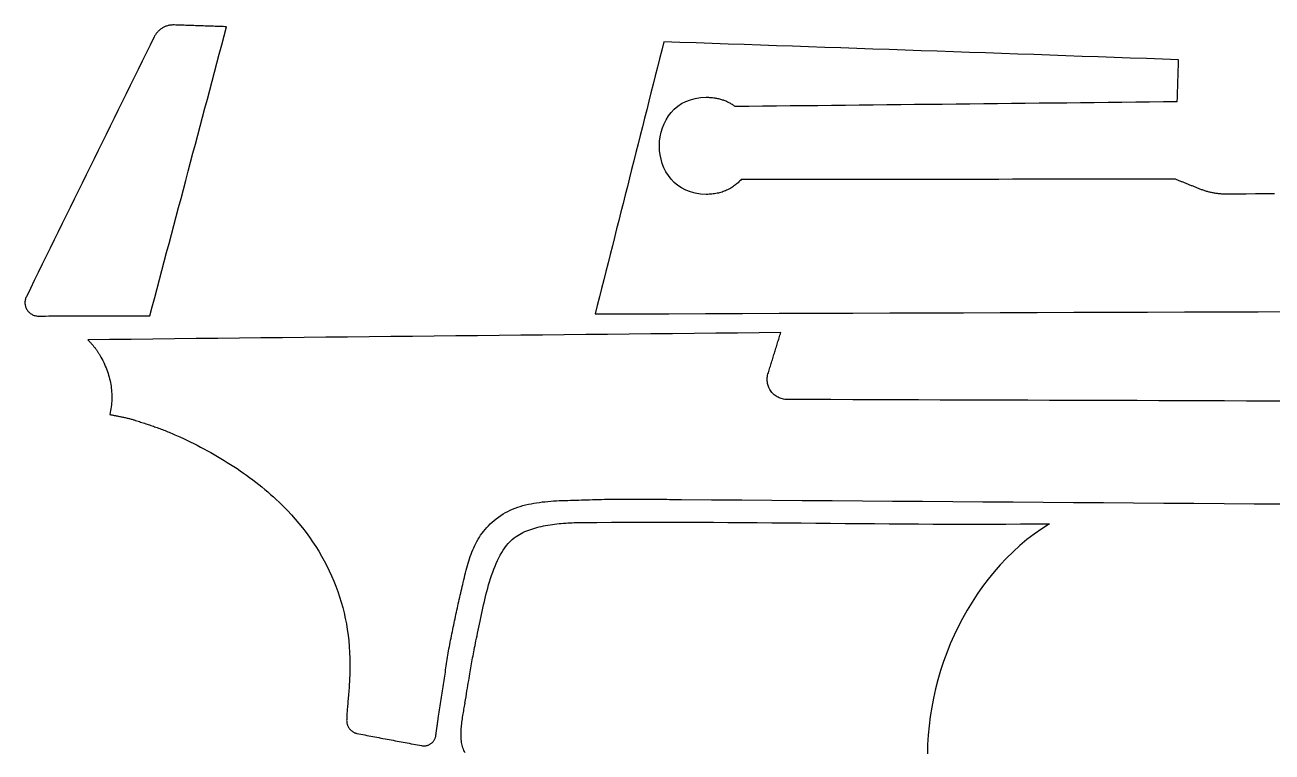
# Model space of a CAD drawing. Header units: metres. Extents: x 169 to 292, y -150 to -59.
# Drawn here: x 168.9 to 230.6, y -94.7 to -58.8 of the extents above; entities that cross this region are included whole.
import ezdxf

# ---------------------------------------------------------------- set-up
doc = ezdxf.new("R2010")
doc.units = ezdxf.units.M

msp = doc.modelspace()

# ---------------------------------------------------------------- linework, layer by layer
for points in [[(178.908456, -58.860944), (178.827938, -58.85815), (178.747166, -58.855356), (178.666648, -58.852562), (178.58613, -58.849768), (178.505612, -58.846974), (178.42484, -58.84418), (178.344322, -58.841386), (178.263804, -58.838592), (178.183286, -58.835798), (178.102514, -58.833004), (178.021996, -58.83021), (177.941478, -58.827416), (177.86096, -58.824622), (177.780188, -58.821828), (177.69967, -58.819034), (177.619152, -58.81624), (177.538634, -58.813446), (177.457862, -58.810652), (177.377344, -58.807858), (177.296826, -58.805064), (177.216308, -58.80227), (177.135536, -58.799476), (177.055018, -58.796682), (176.9745, -58.793888), (176.893982, -58.791094), (176.81321, -58.7883), (176.732692, -58.785506), (176.652174, -58.782712), (176.571656, -58.779918), (176.490884, -58.777124), (176.410366, -58.77433), (176.329848, -58.771536), (176.290732, -58.770774), (176.25187, -58.771536), (176.213262, -58.773568), (176.174908, -58.777124), (176.136808, -58.78195), (176.099216, -58.788046), (176.061878, -58.795666), (176.024794, -58.804556), (175.988218, -58.814716), (175.95215, -58.826146), (175.91659, -58.838846), (175.881538, -58.852816), (175.846994, -58.868056), (175.813212, -58.884312), (175.779938, -58.901838), (175.747172, -58.920634), (175.715168, -58.940446), (175.683926, -58.961528), (175.653446, -58.983626), (175.623728, -59.00674), (175.594772, -59.03087), (175.566832, -59.05627), (175.539654, -59.082686), (175.513492, -59.110118), (175.488092, -59.138312), (175.463708, -59.167522), (175.44034, -59.197748), (175.417988, -59.22899), (175.396652, -59.260994), (175.376586, -59.294014), (175.357536, -59.327796), (175.339756, -59.362594), (175.142144, -59.763914), (174.944532, -60.165234), (174.74692, -60.566554), (174.549308, -60.967874), (174.351696, -61.369194), (174.154084, -61.770514), (173.956472, -62.171834), (173.75886, -62.573154), (173.561248, -62.974474), (173.363636, -63.375794), (173.166024, -63.777114), (172.968412, -64.178434), (172.7708, -64.579754), (172.573188, -64.981074), (172.375576, -65.382394), (172.177964, -65.783714), (171.980352, -66.185034), (171.78274, -66.586354), (171.585128, -66.987674), (171.387516, -67.388994), (171.189904, -67.790314), (170.992292, -68.191634), (170.79468, -68.592954), (170.597068, -68.994274), (170.399456, -69.395594), (170.201844, -69.796914), (170.004232, -70.198234), (169.80662, -70.599554), (169.609008, -71.000874), (169.411396, -71.402194), (169.213784, -71.803514), (169.016172, -72.204834), (168.997376, -72.24649), (168.981628, -72.2884), (168.968928, -72.330564), (168.959276, -72.372728), (168.952418, -72.414892), (168.948354, -72.457056), (168.947084, -72.498966), (168.948608, -72.540622), (168.952672, -72.58177), (168.959276, -72.62241), (168.96842, -72.662288), (168.97985, -72.701404), (168.99382, -72.739758), (169.010076, -72.777096), (169.028364, -72.813418), (169.048938, -72.84847), (169.071544, -72.882252), (169.096182, -72.91451), (169.122852, -72.945244), (169.1513, -72.974454), (169.181526, -73.001886), (169.21353, -73.02754), (169.247058, -73.051162), (169.282364, -73.072752), (169.319194, -73.09231), (169.357548, -73.109582), (169.397172, -73.124314), (169.438066, -73.136506), (169.48023, -73.146158), (169.523664, -73.153016), (169.568114, -73.15708), (169.613834, -73.15835), (169.786046, -73.157842), (169.958258, -73.157334), (170.13047, -73.156826), (170.302682, -73.156318), (170.474894, -73.15581), (170.647106, -73.155302), (170.819318, -73.154794), (170.99153, -73.154286), (171.163742, -73.153778), (171.335954, -73.15327), (171.508166, -73.152762), (171.680378, -73.152254), (171.85259, -73.151746), (172.024802, -73.151238), (172.197014, -73.15073), (172.369226, -73.150222), (172.541438, -73.149714), (172.71365, -73.149206), (172.885862, -73.148698), (173.058074, -73.14819), (173.230286, -73.147682), (173.402498, -73.147174), (173.57471, -73.146666), (173.746922, -73.146158), (173.919134, -73.14565), (174.091346, -73.145142), (174.263558, -73.144634), (174.43577, -73.144126), (174.607982, -73.143618), (174.780194, -73.14311), (174.952406, -73.142602), (175.124618, -73.142094), (175.242982, -72.69607), (175.361346, -72.250046), (175.47971, -71.804022), (175.598074, -71.357998), (175.716438, -70.911974), (175.834802, -70.46595), (175.953166, -70.019926), (176.07153, -69.573902), (176.189894, -69.127878), (176.308258, -68.681854), (176.426622, -68.23583), (176.544986, -67.789806), (176.66335, -67.343782), (176.781714, -66.897758), (176.900078, -66.451734), (177.018442, -66.00571), (177.136806, -65.559686), (177.25517, -65.113662), (177.373534, -64.667638), (177.491898, -64.221614), (177.610262, -63.77559), (177.728626, -63.329566), (177.84699, -62.883542), (177.965354, -62.437518), (178.083718, -61.991494), (178.202082, -61.54547), (178.320446, -61.099446), (178.43881, -60.653422), (178.557174, -60.207398), (178.675538, -59.761374), (178.793902, -59.31535), (178.912266, -58.869326)], [(230.734362, -67.120008), (230.264208, -67.123056), (229.794054, -67.126104), (229.3239, -67.129152), (228.853746, -67.1322), (228.383592, -67.135248), (228.340412, -67.135248), (228.297486, -67.13474), (228.25456, -67.133724), (228.211634, -67.1322), (228.168708, -67.130168), (228.125782, -67.127628), (228.082856, -67.12458), (228.040184, -67.121024), (227.997512, -67.11696), (227.95484, -67.112388), (227.912168, -67.107308), (227.86975, -67.10172), (227.827332, -67.095624), (227.784914, -67.08902), (227.74275, -67.081908), (227.700586, -67.074288), (227.658422, -67.06616), (227.616512, -67.057524), (227.574602, -67.04838), (227.532946, -67.038728), (227.49129, -67.028568), (227.449634, -67.0179), (227.408232, -67.006724), (227.367084, -66.99504), (227.325936, -66.982848), (227.285042, -66.970148), (227.244148, -66.95694), (227.203508, -66.943224), (227.162868, -66.929), (227.122482, -66.914268), (227.08235, -66.899028), (227.042218, -66.88328), (227.004372, -66.86804), (226.966526, -66.8528), (226.92868, -66.83756), (226.890834, -66.82232), (226.852988, -66.80708), (226.815142, -66.79184), (226.777296, -66.7766), (226.73945, -66.76136), (226.701604, -66.74612), (226.663758, -66.73088), (226.625912, -66.71564), (226.588066, -66.7004), (226.55022, -66.68516), (226.512374, -66.66992), (226.474528, -66.65468), (226.436682, -66.63944), (226.398836, -66.6242), (226.36099, -66.60896), (226.323144, -66.59372), (226.285298, -66.57848), (226.247452, -66.56324), (226.209606, -66.548), (226.17176, -66.53276), (226.133914, -66.51752), (226.096068, -66.50228), (226.058222, -66.48704), (226.020376, -66.4718), (225.98253, -66.45656), (225.944684, -66.44132), (225.906838, -66.42608), (225.868992, -66.41084), (225.831146, -66.3956), (225.160078, -66.396108), (224.48901, -66.396616), (223.817942, -66.397124), (223.146874, -66.397632), (222.475806, -66.39814), (221.804738, -66.398648), (221.13367, -66.399156), (220.462602, -66.399664), (219.791534, -66.400172), (219.120466, -66.40068), (218.449398, -66.401188), (217.77833, -66.401696), (217.107262, -66.402204), (216.436194, -66.402712), (215.765126, -66.40322), (215.094058, -66.403728), (214.42299, -66.404236), (213.751922, -66.404744), (213.080854, -66.405252), (212.409786, -66.40576), (211.738718, -66.406268), (211.06765, -66.406776), (210.396582, -66.407284), (209.725514, -66.407792), (209.054446, -66.4083), (208.383378, -66.408808), (207.71231, -66.409316), (207.041242, -66.409824), (206.370174, -66.410332), (205.699106, -66.41084), (205.028038, -66.411348), (204.35697, -66.411856), (204.32014, -66.45275), (204.282294, -66.492628), (204.243432, -66.531744), (204.2033, -66.569844), (204.162152, -66.606928), (204.119988, -66.642996), (204.076554, -66.678048), (204.032104, -66.712084), (203.986638, -66.745104), (203.939902, -66.776854), (203.89215, -66.807588), (203.843382, -66.837052), (203.793344, -66.8655), (203.74229, -66.892678), (203.69022, -66.918586), (203.63688, -66.943224), (203.582524, -66.966592), (203.527152, -66.98869), (203.47051, -67.009518), (203.412852, -67.028822), (203.354178, -67.046856), (203.294234, -67.063366), (203.233274, -67.078352), (203.171298, -67.092068), (203.108052, -67.10426), (203.04379, -67.114928), (202.978512, -67.124072), (202.911964, -67.131438), (202.8444, -67.13728), (202.77582, -67.141598), (202.70597, -67.144138), (202.635104, -67.1449), (202.35418, -67.131184), (202.091544, -67.091052), (201.846942, -67.026282), (201.620374, -66.938652), (201.412094, -66.82994), (201.221848, -66.701924), (201.04989, -66.556382), (200.895966, -66.395092), (200.760076, -66.219578), (200.642474, -66.031872), (200.542906, -65.833498), (200.461626, -65.626488), (200.39838, -65.412366), (200.353168, -65.19291), (200.326244, -64.969898), (200.317354, -64.745362), (200.326498, -64.520826), (200.353676, -64.297814), (200.399142, -64.078358), (200.462642, -63.864236), (200.544176, -63.657226), (200.643744, -63.458852), (200.7616, -63.271146), (200.89749, -63.095632), (201.051414, -62.934342), (201.223372, -62.7888), (201.413364, -62.660784), (201.621644, -62.552072), (201.847958, -62.464442), (202.092306, -62.399672), (202.354688, -62.35954), (202.635104, -62.345824), (202.689206, -62.346332), (202.742546, -62.347856), (202.795378, -62.350396), (202.847448, -62.353698), (202.89901, -62.358016), (202.94981, -62.36335), (203.000102, -62.369446), (203.049632, -62.376558), (203.098654, -62.384432), (203.146914, -62.393322), (203.194666, -62.402974), (203.241656, -62.413642), (203.288138, -62.425072), (203.333858, -62.437264), (203.37907, -62.450472), (203.42352, -62.464442), (203.467462, -62.479174), (203.510642, -62.494668), (203.553314, -62.510924), (203.595224, -62.527942), (203.636626, -62.545722), (203.677266, -62.564264), (203.717398, -62.583568), (203.756768, -62.603634), (203.79563, -62.624462), (203.83373, -62.646052), (203.871322, -62.66815), (203.908152, -62.69101), (203.944474, -62.714632), (203.980034, -62.738762), (204.014832, -62.763654), (204.049122, -62.789054), (204.732636, -62.781688), (205.41615, -62.774322), (206.099664, -62.766956), (206.783178, -62.75959), (207.466692, -62.752224), (208.150206, -62.744858), (208.83372, -62.737492), (209.517234, -62.730126), (210.200748, -62.72276), (210.884262, -62.715394), (211.567776, -62.708028), (212.25129, -62.700662), (212.934804, -62.693296), (213.618318, -62.68593), (214.301832, -62.678564), (214.985346, -62.671198), (215.66886, -62.663832), (216.352374, -62.656466), (217.035888, -62.6491), (217.719402, -62.641734), (218.402916, -62.634368), (219.08643, -62.627002), (219.769944, -62.619636), (220.453458, -62.61227), (221.136972, -62.604904), (221.820486, -62.597538), (222.504, -62.590172), (223.187514, -62.582806), (223.871028, -62.57544), (224.554542, -62.568074), (225.238056, -62.560708), (225.92157, -62.553342), (225.923602, -62.488826), (225.925634, -62.42431), (225.927666, -62.359794), (225.929698, -62.295278), (225.93173, -62.230762), (225.933762, -62.166246), (225.935794, -62.10173), (225.937826, -62.037214), (225.939858, -61.972698), (225.94189, -61.908182), (225.943922, -61.843666), (225.945954, -61.77915), (225.947986, -61.714634), (225.950018, -61.650118), (225.95205, -61.585602), (225.954082, -61.521086), (225.956114, -61.45657), (225.958146, -61.392054), (225.960178, -61.327538), (225.96221, -61.263022), (225.964242, -61.198506), (225.966274, -61.13399), (225.968306, -61.069474), (225.970338, -61.004958), (225.97237, -60.940442), (225.974402, -60.875926), (225.976434, -60.81141), (225.978466, -60.746894), (225.980498, -60.682378), (225.98253, -60.617862), (225.984562, -60.553346), (225.986594, -60.48883), (225.19132, -60.461144), (224.396046, -60.433458), (223.600772, -60.405772), (222.805498, -60.378086), (222.010224, -60.3504), (221.21495, -60.322714), (220.419676, -60.295028), (219.624402, -60.267342), (218.829128, -60.239656), (218.033854, -60.21197), (217.23858, -60.184284), (216.443306, -60.156598), (215.648032, -60.128912), (214.852758, -60.101226), (214.057484, -60.07354), (213.26221, -60.045854), (212.466936, -60.018168), (211.671662, -59.990482), (210.876388, -59.962796), (210.081114, -59.93511), (209.28584, -59.907424), (208.490566, -59.879738), (207.695292, -59.852052), (206.900018, -59.824366), (206.104744, -59.79668), (205.30947, -59.768994), (204.514196, -59.741308), (203.718922, -59.713622), (202.923648, -59.685936), (202.128374, -59.65825), (201.3331, -59.630564), (200.537826, -59.602878), (200.431654, -60.023248), (200.325482, -60.443618), (200.21931, -60.863988), (200.113138, -61.284358), (200.006966, -61.704728), (199.900794, -62.125098), (199.794622, -62.545468), (199.68845, -62.965838), (199.582278, -63.386208), (199.476106, -63.806578), (199.369934, -64.226948), (199.263762, -64.647318), (199.15759, -65.067688), (199.051418, -65.488058), (198.945246, -65.908428), (198.839074, -66.328798), (198.732902, -66.749168), (198.62673, -67.169538), (198.520558, -67.589908), (198.414386, -68.010278), (198.308214, -68.430648), (198.202042, -68.851018), (198.09587, -69.271388), (197.989698, -69.691758), (197.883526, -70.112128), (197.777354, -70.532498), (197.671182, -70.952868), (197.56501, -71.373238), (197.458838, -71.793608), (197.352666, -72.213978), (197.246494, -72.634348), (197.140322, -73.054718), (198.961502, -73.048622), (200.782682, -73.042526), (202.603862, -73.03643), (204.425042, -73.030334), (206.246222, -73.024238), (208.067402, -73.018142), (209.888582, -73.012046), (211.709762, -73.00595), (213.530942, -72.999854), (215.352122, -72.993758), (217.173302, -72.987662), (218.994482, -72.981566), (220.815662, -72.97547), (222.636842, -72.969374), (224.458022, -72.963278), (226.279202, -72.957182), (228.100382, -72.951086), (229.921562, -72.94499), (231.742742, -72.938894)], [(231.507284, -77.366368), (230.425752, -77.362812), (229.34422, -77.359256), (228.262688, -77.3557), (227.181156, -77.352144), (226.099624, -77.348588), (225.018092, -77.345032), (223.93656, -77.341476), (222.855028, -77.33792), (221.773496, -77.334364), (220.691964, -77.330808), (219.610432, -77.327252), (218.5289, -77.323696), (217.447368, -77.32014), (216.365836, -77.316584), (215.284304, -77.313028), (214.202772, -77.309472), (213.12124, -77.305916), (212.039708, -77.30236), (210.958176, -77.298804), (209.876644, -77.295248), (208.795112, -77.291692), (207.71358, -77.288136), (206.632048, -77.28458), (206.571088, -77.282548), (206.511398, -77.27696), (206.452978, -77.26807), (206.395828, -77.255624), (206.339948, -77.24013), (206.285592, -77.221588), (206.233014, -77.199998), (206.18196, -77.175614), (206.132684, -77.148436), (206.085186, -77.118464), (206.03972, -77.085952), (205.996286, -77.051154), (205.954884, -77.01407), (205.915768, -76.9747), (205.878938, -76.933298), (205.844394, -76.889864), (205.81239, -76.844652), (205.782926, -76.797662), (205.756002, -76.749148), (205.731872, -76.69911), (205.710536, -76.647802), (205.691994, -76.595224), (205.6765, -76.541376), (205.664054, -76.486512), (205.654656, -76.430632), (205.64856, -76.37399), (205.645766, -76.316586), (205.646528, -76.258674), (205.650592, -76.200254), (205.658212, -76.14158), (205.669642, -76.082652), (205.684882, -76.02347), (205.704694, -75.959462), (205.724506, -75.895454), (205.744318, -75.831446), (205.76413, -75.767438), (205.783942, -75.70343), (205.803754, -75.639422), (205.823566, -75.575414), (205.843378, -75.511406), (205.86319, -75.447398), (205.883002, -75.38339), (205.902814, -75.319382), (205.922626, -75.255374), (205.942438, -75.191366), (205.96225, -75.127358), (205.982062, -75.06335), (206.001874, -74.999342), (206.021686, -74.935334), (206.041498, -74.871326), (206.06131, -74.807318), (206.081122, -74.74331), (206.100934, -74.679302), (206.120746, -74.615294), (206.140558, -74.551286), (206.16037, -74.487278), (206.180182, -74.42327), (206.199994, -74.359262), (206.219806, -74.295254), (206.239618, -74.231246), (206.25943, -74.167238), (206.279242, -74.10323), (206.299054, -74.039222), (206.318866, -73.975214), (205.248002, -73.98639), (204.177138, -73.997566), (203.106274, -74.008742), (202.03541, -74.019918), (200.964546, -74.031094), (199.893682, -74.04227), (198.822818, -74.053446), (197.751954, -74.064622), (196.68109, -74.075798), (195.610226, -74.086974), (194.539362, -74.09815), (193.468498, -74.109326), (192.397634, -74.120502), (191.32677, -74.131678), (190.255906, -74.142854), (189.185042, -74.15403), (188.114178, -74.165206), (187.043314, -74.176382), (185.97245, -74.187558), (184.901586, -74.198734), (183.830722, -74.20991), (182.759858, -74.221086), (181.688994, -74.232262), (180.61813, -74.243438), (179.547266, -74.254614), (178.476402, -74.26579), (177.405538, -74.276966), (176.334674, -74.288142), (175.26381, -74.299318), (174.192946, -74.310494), (173.122082, -74.32167), (172.051218, -74.332846), (172.072808, -74.353674), (172.094144, -74.374756), (172.11548, -74.396092), (172.136562, -74.417428), (172.15739, -74.439018), (172.177964, -74.460862), (172.198538, -74.48296), (172.218858, -74.505312), (172.238924, -74.527664), (172.25899, -74.55027), (172.278802, -74.57313), (172.29836, -74.596244), (172.317664, -74.619358), (172.336968, -74.642726), (172.356018, -74.666348), (172.374814, -74.690224), (172.393356, -74.7141), (172.411898, -74.73823), (172.430186, -74.762614), (172.44822, -74.786998), (172.466, -74.811636), (172.48378, -74.836528), (172.501306, -74.861674), (172.518578, -74.88682), (172.535596, -74.91222), (172.55236, -74.937874), (172.569124, -74.963528), (172.585634, -74.989436), (172.60189, -75.015598), (172.617892, -75.04176), (172.63364, -75.068176), (172.649388, -75.094846), (172.700442, -75.184762), (172.74921, -75.274678), (172.795692, -75.364594), (172.839888, -75.45451), (172.881798, -75.544426), (172.921422, -75.634342), (172.958506, -75.724512), (172.993304, -75.814682), (173.025816, -75.904852), (173.056042, -75.995022), (173.083982, -76.085446), (173.109636, -76.17587), (173.133004, -76.266548), (173.154086, -76.357226), (173.172882, -76.448158), (173.189392, -76.53909), (173.203616, -76.630276), (173.215554, -76.721716), (173.225206, -76.813156), (173.232572, -76.90485), (173.237906, -76.996798), (173.240954, -77.089), (173.241716, -77.181456), (173.240192, -77.274166), (173.236382, -77.36713), (173.23054, -77.460348), (173.222412, -77.55382), (173.211998, -77.647546), (173.199298, -77.741526), (173.184566, -77.83576), (173.167548, -77.930502), (173.148244, -78.025498), (173.173136, -78.03134), (173.199806, -78.037182), (173.228, -78.043278), (173.257718, -78.049628), (173.28896, -78.055978), (173.321472, -78.062582), (173.355254, -78.06944), (173.390052, -78.076298), (173.42612, -78.08341), (173.463204, -78.090522), (173.50105, -78.097888), (173.539658, -78.105508), (173.579028, -78.113128), (173.61916, -78.121002), (173.6598, -78.12913), (173.700948, -78.137512), (173.74235, -78.145894), (173.784006, -78.15453), (173.825916, -78.16342), (173.867826, -78.172564), (173.90999, -78.181708), (173.9519, -78.191106), (173.99381, -78.200758), (174.035466, -78.210664), (174.076614, -78.22057), (174.117508, -78.23073), (174.157894, -78.241144), (174.197772, -78.251812), (174.236888, -78.262734), (174.275242, -78.27391), (174.312834, -78.285086), (174.34941, -78.296516), (174.413926, -78.317344), (174.477934, -78.337918), (174.541688, -78.358238), (174.605188, -78.378558), (174.668434, -78.398878), (174.731426, -78.419198), (174.794164, -78.439518), (174.856902, -78.459838), (174.91964, -78.480158), (174.982378, -78.500732), (175.045116, -78.521306), (175.107854, -78.542134), (175.170592, -78.563216), (175.233584, -78.584552), (175.296576, -78.606142), (175.359822, -78.627986), (175.423322, -78.650338), (175.487076, -78.673198), (175.551338, -78.696312), (175.615854, -78.719934), (175.680878, -78.744064), (175.74641, -78.768956), (175.81245, -78.794356), (175.878998, -78.820264), (175.946054, -78.846934), (176.013872, -78.874366), (176.082198, -78.90256), (176.151286, -78.931516), (176.221136, -78.961234), (176.291748, -78.991714), (176.363376, -79.02321), (176.435766, -79.055722), (176.607724, -79.133954), (176.779428, -79.21371), (176.950624, -79.29499), (177.121312, -79.377794), (177.291492, -79.462122), (177.461164, -79.547974), (177.630074, -79.63535), (177.798222, -79.72425), (177.965862, -79.814674), (178.13274, -79.906876), (178.298602, -80.000602), (178.463702, -80.095852), (178.627786, -80.19288), (178.791108, -80.291432), (178.953414, -80.391762), (179.114704, -80.493616), (179.274724, -80.597248), (179.433728, -80.702404), (179.591462, -80.809338), (179.747926, -80.91805), (179.90312, -81.02854), (180.057044, -81.140554), (180.209444, -81.254346), (180.360574, -81.369916), (180.51018, -81.487264), (180.658262, -81.60639), (180.80482, -81.727294), (180.9496, -81.849976), (181.092856, -81.974436), (181.234334, -82.100674), (181.374034, -82.228944), (181.511956, -82.358992), (181.720744, -82.563208), (181.92369, -82.770726), (182.12054, -82.981546), (182.311294, -83.195668), (182.495952, -83.412838), (182.67426, -83.63331), (182.846472, -83.85683), (183.012334, -84.083652), (183.1721, -84.313522), (183.325516, -84.54644), (183.472582, -84.782406), (183.613044, -85.021166), (183.747156, -85.262974), (183.874664, -85.507576), (183.995822, -85.755226), (184.110376, -86.00567), (184.218326, -86.258908), (184.319418, -86.51494), (184.413906, -86.773512), (184.501536, -87.034878), (184.582562, -87.298784), (184.65673, -87.56523), (184.72404, -87.83447), (184.784492, -88.105996), (184.837832, -88.380062), (184.884314, -88.656668), (184.923684, -88.93556), (184.955942, -89.216992), (184.981088, -89.50071), (184.999122, -89.786714), (185.010044, -90.075004), (185.0136, -90.36558), (185.013092, -90.481404), (185.011822, -90.595704), (185.00979, -90.708226), (185.006996, -90.819224), (185.00344, -90.928444), (184.999122, -91.03614), (184.994296, -91.142058), (184.988962, -91.246198), (184.98312, -91.34856), (184.97677, -91.449144), (184.970166, -91.54795), (184.963308, -91.644724), (184.956196, -91.73972), (184.94883, -91.832684), (184.941464, -91.92387), (184.933844, -92.013024), (184.926478, -92.100146), (184.919112, -92.185236), (184.911746, -92.268294), (184.904634, -92.34932), (184.897776, -92.428314), (184.891172, -92.505276), (184.884822, -92.579952), (184.87898, -92.652596), (184.873646, -92.722954), (184.86882, -92.791026), (184.864502, -92.857066), (184.860946, -92.92082), (184.857898, -92.982288), (184.855612, -93.041216), (184.854342, -93.097858), (184.853834, -93.152214), (184.854342, -93.180408), (184.85612, -93.208348), (184.858914, -93.236034), (184.862978, -93.263212), (184.868058, -93.290136), (184.874154, -93.316806), (184.88152, -93.342968), (184.889902, -93.368622), (184.8993, -93.394022), (184.909714, -93.418914), (184.921144, -93.443298), (184.933336, -93.467174), (184.946544, -93.490288), (184.960768, -93.512894), (184.975754, -93.534992), (184.991756, -93.556328), (185.00852, -93.577156), (185.026046, -93.597222), (185.044588, -93.616526), (185.063892, -93.635068), (185.083958, -93.652848), (185.104786, -93.669866), (185.126376, -93.686122), (185.148474, -93.701616), (185.171334, -93.716094), (185.194956, -93.72981), (185.219086, -93.74251), (185.243978, -93.754194), (185.269378, -93.764862), (185.295286, -93.774514), (185.321956, -93.78315), (185.349134, -93.79077), (185.44921, -93.809566), (185.549286, -93.828362), (185.649362, -93.847158), (185.749438, -93.865954), (185.849514, -93.88475), (185.94959, -93.903546), (186.049666, -93.922342), (186.149742, -93.941138), (186.249818, -93.959934), (186.349894, -93.97873), (186.44997, -93.997526), (186.550046, -94.016322), (186.650122, -94.035118), (186.750198, -94.053914), (186.850274, -94.07271), (186.95035, -94.091506), (187.050426, -94.110302), (187.150502, -94.129098), (187.250578, -94.147894), (187.350654, -94.16669), (187.45073, -94.185486), (187.550806, -94.204282), (187.650882, -94.223078), (187.750958, -94.241874), (187.851034, -94.26067), (187.95111, -94.279466), (188.051186, -94.298262), (188.151262, -94.317058), (188.251338, -94.335854), (188.351414, -94.35465), (188.45149, -94.373446), (188.551566, -94.392242), (188.58357, -94.398084), (188.61532, -94.402148), (188.64707, -94.404434), (188.678566, -94.404942), (188.709808, -94.403926), (188.740796, -94.401132), (188.771276, -94.396814), (188.801248, -94.390972), (188.830966, -94.383606), (188.860176, -94.374716), (188.888624, -94.364556), (188.916564, -94.352872), (188.943742, -94.339918), (188.970158, -94.325694), (188.995812, -94.3102), (189.020704, -94.293436), (189.044834, -94.275402), (189.067948, -94.256098), (189.090046, -94.235778), (189.111128, -94.214188), (189.131194, -94.191582), (189.14999, -94.16796), (189.16777, -94.143322), (189.18428, -94.117668), (189.19952, -94.090998), (189.21349, -94.063566), (189.225936, -94.035118), (189.237112, -94.005908), (189.246764, -93.975936), (189.254892, -93.945202), (189.261496, -93.913706), (189.266322, -93.881702), (189.270386, -93.85046), (189.27445, -93.819472), (189.278514, -93.788484), (189.282578, -93.75775), (189.286642, -93.72727), (189.290706, -93.697044), (189.29477, -93.667072), (189.298834, -93.637354), (189.302898, -93.60789), (189.306962, -93.57868), (189.311026, -93.549724), (189.31509, -93.521022), (189.3189, -93.492828), (189.32271, -93.464888), (189.32652, -93.437456), (189.33033, -93.410278), (189.33414, -93.383608), (189.337696, -93.357446), (189.341252, -93.331538), (189.344808, -93.306138), (189.348364, -93.281246), (189.351666, -93.256862), (189.354968, -93.232986), (189.35827, -93.209618), (189.361318, -93.186758), (189.364366, -93.16466), (189.367414, -93.14307), (189.370208, -93.122242), (189.373002, -93.101922), (189.375542, -93.082364), (189.378082, -93.063314), (189.380622, -93.045026), (189.396624, -92.940886), (189.412626, -92.836746), (189.428628, -92.732606), (189.44463, -92.628466), (189.460632, -92.524326), (189.476634, -92.420186), (189.492636, -92.316046), (189.508638, -92.211906), (189.52464, -92.107766), (189.540642, -92.003626), (189.556644, -91.899486), (189.572646, -91.795346), (189.588648, -91.691206), (189.60465, -91.587066), (189.620652, -91.482926), (189.636654, -91.378786), (189.652656, -91.274646), (189.668658, -91.170506), (189.68466, -91.066366), (189.700662, -90.962226), (189.716664, -90.858086), (189.732666, -90.753946), (189.748668, -90.649806), (189.76467, -90.545666), (189.780672, -90.441526), (189.796674, -90.337386), (189.812676, -90.233246), (189.828678, -90.129106), (189.84468, -90.024966), (189.860682, -89.920826), (189.876684, -89.816686), (189.892686, -89.712546), (189.912752, -89.60612), (189.933072, -89.499694), (189.953646, -89.393268), (189.97422, -89.286842), (189.995048, -89.180416), (190.01613, -89.074244), (190.037466, -88.968072), (190.058802, -88.8619), (190.080392, -88.755728), (190.102236, -88.649556), (190.12408, -88.543384), (190.146178, -88.437212), (190.168276, -88.33104), (190.190628, -88.225122), (190.213234, -88.119204), (190.23584, -88.013286), (190.2587, -87.907368), (190.28156, -87.80145), (190.304674, -87.695532), (190.327788, -87.589614), (190.351156, -87.483696), (190.374524, -87.378032), (190.398146, -87.272368), (190.421768, -87.166704), (190.445644, -87.06104), (190.46952, -86.955376), (190.49365, -86.849712), (190.51778, -86.744048), (190.542164, -86.638384), (190.566548, -86.53272), (190.590932, -86.427056), (190.61557, -86.321646), (190.643764, -86.20125), (190.672212, -86.081616), (190.700914, -85.962744), (190.730378, -85.844634), (190.76035, -85.727286), (190.791338, -85.610954), (190.823342, -85.495384), (190.856616, -85.38083), (190.89116, -85.267292), (190.927482, -85.15477), (190.965328, -85.043264), (191.005206, -84.933028), (191.047116, -84.823808), (191.091312, -84.715858), (191.138048, -84.609178), (191.187324, -84.503768), (191.239394, -84.399628), (191.294512, -84.296758), (191.352678, -84.195158), (191.414146, -84.095082), (191.47917, -83.996276), (191.548004, -83.898994), (191.620648, -83.803236), (191.697356, -83.709002), (191.778128, -83.616292), (191.863218, -83.525106), (191.95288, -83.435698), (192.047368, -83.348068), (192.146682, -83.261962), (192.251076, -83.177634), (192.36055, -83.095084), (192.475612, -83.014312), (192.587118, -82.94243), (192.701418, -82.875374), (192.818512, -82.813144), (192.9384, -82.755232), (193.060574, -82.701892), (193.185034, -82.652616), (193.31178, -82.607404), (193.440558, -82.566002), (193.571114, -82.528156), (193.703448, -82.493866), (193.837306, -82.462878), (193.972434, -82.434938), (194.108832, -82.409792), (194.246246, -82.38744), (194.384422, -82.367628), (194.52336, -82.350102), (194.66306, -82.334862), (194.803014, -82.321654), (194.943222, -82.310224), (195.083684, -82.300318), (195.224146, -82.291936), (195.364354, -82.284824), (195.504308, -82.278728), (195.643754, -82.273648), (195.782438, -82.269076), (195.92036, -82.265012), (196.057266, -82.261456), (196.192902, -82.2579), (196.327268, -82.254344), (196.460364, -82.250788), (196.591682, -82.246724), (196.721476, -82.242152), (196.86778, -82.236818), (197.014084, -82.231992), (197.160388, -82.22742), (197.306692, -82.223356), (197.452996, -82.2198), (197.5993, -82.216498), (197.745604, -82.213704), (197.891908, -82.211164), (198.038466, -82.209132), (198.185024, -82.207354), (198.331582, -82.20583), (198.47814, -82.204814), (198.624698, -82.204052), (198.771256, -82.203544), (198.917814, -82.20329), (199.064372, -82.20329), (199.21093, -82.203544), (199.357488, -82.204052), (199.504046, -82.204814), (199.650604, -82.20583), (199.797162, -82.2071), (199.94372, -82.20837), (200.090278, -82.209894), (200.236836, -82.211672), (200.383394, -82.21345), (200.529952, -82.215482), (200.676256, -82.217514), (200.82256, -82.2198), (200.968864, -82.222086), (201.115168, -82.224372), (201.261472, -82.226912), (201.407776, -82.229452), (202.898248, -82.240374), (204.38872, -82.251296), (205.879192, -82.262218), (207.369664, -82.27314), (208.860136, -82.284062), (210.350608, -82.294984), (211.84108, -82.305906), (213.331552, -82.316828), (214.822024, -82.32775), (216.312496, -82.338672), (217.802968, -82.349594), (219.29344, -82.360516), (220.783912, -82.371438), (222.274384, -82.38236), (223.764856, -82.393282), (225.255328, -82.404204), (226.7458, -82.415126), (228.236272, -82.426048), (229.726744, -82.43697), (231.217216, -82.447892)], [(190.703708, -92.296234), (190.730632, -92.133166), (190.756286, -91.977718), (190.78067, -91.829636), (190.803784, -91.688412), (190.825882, -91.553538), (190.847218, -91.424506), (190.867538, -91.300808), (190.88735, -91.181936), (190.9064, -91.067382), (190.924942, -90.956892), (190.942976, -90.849704), (190.960756, -90.745564), (190.978028, -90.64371), (190.9953, -90.543888), (191.012572, -90.44559), (191.029844, -90.348308), (191.047116, -90.251788), (191.064642, -90.155268), (191.082422, -90.05824), (191.10071, -89.96045), (191.119506, -89.86139), (191.13881, -89.760298), (191.158876, -89.65692), (191.179704, -89.550748), (191.201548, -89.441274), (191.224408, -89.32799), (191.248284, -89.210642), (191.27343, -89.088468), (191.299846, -88.961214), (191.327532, -88.828118), (191.356742, -88.688926), (191.387476, -88.54313), (191.419734, -88.390476), (191.452246, -88.235282), (191.485266, -88.077802), (191.519048, -87.91829), (191.553592, -87.757254), (191.589152, -87.594948), (191.625728, -87.43188), (191.66332, -87.26805), (191.702436, -87.103966), (191.742822, -86.940136), (191.784732, -86.776814), (191.82842, -86.614254), (191.873632, -86.45271), (191.920876, -86.29269), (191.970152, -86.134448), (192.02146, -85.978492), (192.075054, -85.825076), (192.130934, -85.674454), (192.189354, -85.52688), (192.250314, -85.382862), (192.314068, -85.242654), (192.380616, -85.106764), (192.450212, -84.975446), (192.522856, -84.848954), (192.598802, -84.727542), (192.67805, -84.611718), (192.760854, -84.501736), (192.847214, -84.398104), (192.93713, -84.301076), (193.030856, -84.210906), (193.128646, -84.128102), (193.2305, -84.052664), (193.311018, -83.999832), (193.394838, -83.949794), (193.481706, -83.902296), (193.571368, -83.857338), (193.66357, -83.81492), (193.758312, -83.775042), (193.85534, -83.73745), (193.9544, -83.702144), (194.055492, -83.669124), (194.158362, -83.638136), (194.262756, -83.609434), (194.368674, -83.582764), (194.475608, -83.557872), (194.583558, -83.535012), (194.692524, -83.51393), (194.802252, -83.494626), (194.912488, -83.476846), (195.022978, -83.46059), (195.133722, -83.445858), (195.244466, -83.43265), (195.354956, -83.420966), (195.465192, -83.410552), (195.57492, -83.401408), (195.683886, -83.39328), (195.791836, -83.386422), (195.89877, -83.38058), (196.004434, -83.3755), (196.108828, -83.371436), (196.211444, -83.368134), (196.312536, -83.365594), (196.411596, -83.363816), (196.508624, -83.362546), (197.224142, -83.355942), (197.94093, -83.351116), (198.658734, -83.347814), (199.377554, -83.346036), (200.09739, -83.345528), (200.817988, -83.346036), (201.539348, -83.347814), (202.26147, -83.350608), (202.9841, -83.354164), (203.707238, -83.358482), (204.430884, -83.363562), (205.155038, -83.36915), (205.879446, -83.375246), (206.604108, -83.381596), (207.329024, -83.3882), (208.05394, -83.394804), (208.778856, -83.401408), (209.503772, -83.408012), (210.228434, -83.414362), (210.952842, -83.420458), (211.676996, -83.426046), (212.400642, -83.431126), (213.12378, -83.435444), (213.84641, -83.439), (214.568532, -83.441794), (215.289892, -83.443572), (216.01049, -83.44408), (216.730326, -83.443572), (217.449146, -83.44154), (218.16695, -83.438238), (218.883738, -83.433412), (219.599256, -83.426808), (219.218764, -83.671918), (218.84894, -83.933284), (218.489784, -84.210144), (218.14155, -84.50199), (217.804492, -84.808314), (217.478864, -85.1281), (217.164666, -85.461094), (216.862152, -85.806534), (216.571576, -86.163658), (216.293192, -86.531958), (216.027254, -86.910672), (215.773762, -87.299292), (215.53297, -87.697056), (215.305132, -88.103456), (215.090248, -88.51773), (214.888826, -88.93937), (214.700866, -89.367614), (214.526622, -89.801954), (214.366348, -90.241628), (214.220044, -90.686128), (214.087964, -91.134692), (213.970362, -91.586812), (213.867492, -92.041726), (213.779608, -92.498926), (213.70671, -92.95765), (213.649052, -93.41739), (213.606888, -93.877384), (213.580472, -94.33687), (213.569804, -94.79534)], [(190.719456, -94.744286), (190.682118, -94.683326), (190.652146, -94.62643), (190.625476, -94.567248), (190.601854, -94.505526), (190.58128, -94.441772), (190.5635, -94.375732), (190.548514, -94.307914), (190.536068, -94.238318), (190.526162, -94.166944), (190.518542, -94.094046), (190.513208, -94.019624), (190.509906, -93.943932), (190.508636, -93.867224), (190.509144, -93.7895), (190.51143, -93.71076), (190.51524, -93.631258), (190.520574, -93.551248), (190.527432, -93.47073), (190.535306, -93.389958), (190.54445, -93.308932), (190.55461, -93.227906), (190.565532, -93.14688), (190.577216, -93.066108), (190.589408, -92.98559), (190.602108, -92.90558), (190.615062, -92.826078), (190.62827, -92.747338), (190.641732, -92.66936), (190.65494, -92.592398), (190.668148, -92.516706), (190.681102, -92.442284), (190.693548, -92.369132), (190.705486, -92.297504)]]:
    msp.add_lwpolyline(points)

doc.saveas('drawing.dxf')
